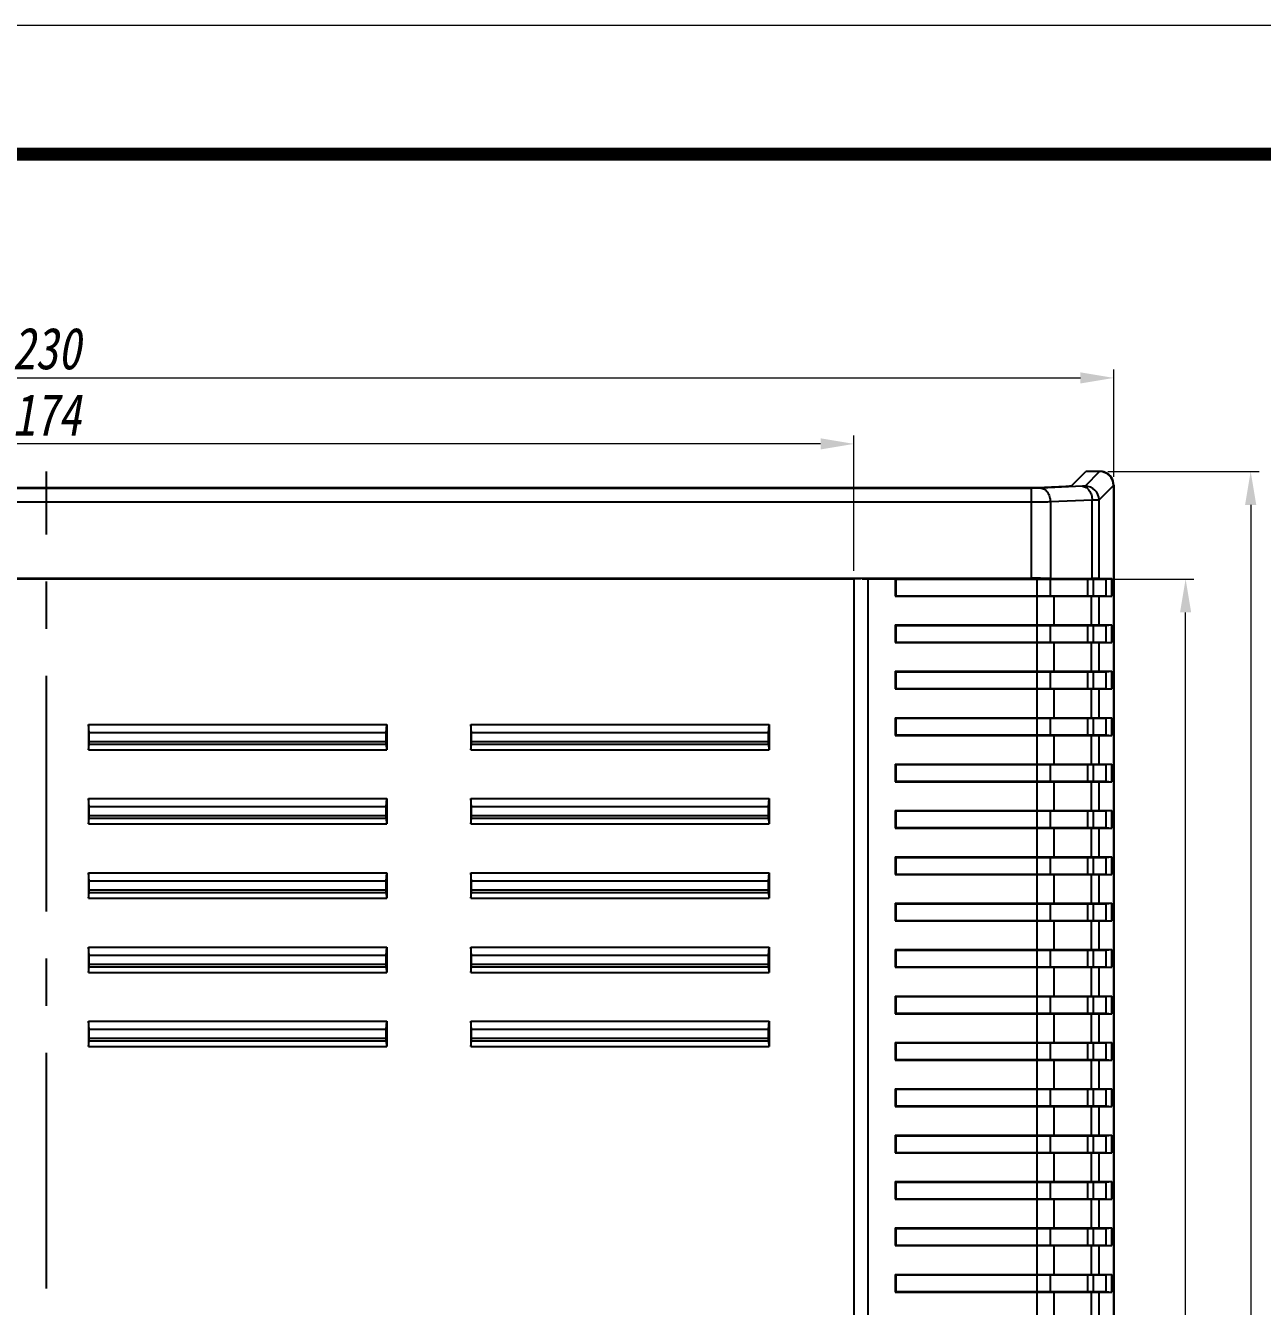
# Model space of a CAD drawing. Header units: millimetres. Extents: x 2015 to 2819, y -1311 to -752.
# Drawn here: x 2159.3 to 2292.6, y -890 to -751.9 of the extents above; entities that cross this region are included whole.
import ezdxf

# ---------------------------------------------------------------- set-up
doc = ezdxf.new("R2010")
doc.units = ezdxf.units.MM
doc.linetypes.add('CENTER', pattern=[50.8, 31.75, -6.35, 6.35, -6.35])
doc.layers.add('06___PRT_ALL_SURFS', color=7, linetype='Continuous')
doc.layers.add('dim', color=82, linetype='Continuous', lineweight=9)
doc.layers.add('from', color=7, linetype='Continuous', lineweight=13)
doc.styles.add('wuwei', font='SimSun.ttf', dxfattribs={"width": 0.8, "oblique": 10})
doc.dimstyles.new('wuwei', dxfattribs={"dimscale": 1.8, "dimtxt": 2.5, "dimasz": 1.5, "dimexe": 0.3, "dimexo": 0.3, "dimgap": 0.5, "dimtad": 1, "dimdsep": 46, "dimtxsty": 'wuwei', "dimcen": 0, "dimclrd": 42, "dimclre": 82, "dimclrt": 82, "dimazin": 2, "dimtfac": 1, "dimtofl": 0, "dimtmove": 0, "dimatfit": 3, "dimfxl": 1, "dimlwd": 5, "dimlwe": 5, "dimarcsym": 0})

# ---------------------------------------------------------------- blocks, each defined once
blk = doc.blocks.new('*D34')
at = {"layer": 'Defpoints', "color": 0}
for p in [(2276.59, -789.92), (2046.59, -801.49), (2276.59, -801.49)]:
    blk.add_point(p, dxfattribs=at)
at = {"layer": 'dim', "color": 82, "lineweight": 5, "true_color": 0x35c922}
for p, q in [((2046.59, -800.59), (2046.59, -789.03)), ((2276.59, -800.59), (2276.59, -789.03))]:
    blk.add_line(p, q, dxfattribs=at)
at = {"layer": 'dim', "color": 42, "lineweight": 5}
blk.add_line((2050.19, -789.92), (2272.99, -789.92), dxfattribs=at)
at = {"layer": 'dim', "color": 42}
for points in [[(2050.19, -789.32), (2050.19, -790.52), (2046.59, -789.92)], [(2272.99, -789.32), (2272.99, -790.52), (2276.59, -789.92)]]:
    blk.add_solid(points, dxfattribs=at)
at = {"layer": 'dim', "color": 82, "true_color": 0x4bd605, "insert": (2161.59, -786.78), "char_height": 4.5, "attachment_point": 5, "style": 'wuwei'}
blk.add_mtext('230', dxfattribs=at)
blk = doc.blocks.new('*D35')
at = {"layer": 'Defpoints', "color": 0}
for p in [(2074.59, -797.03), (2074.59, -811.6), (2248.59, -811.6)]:
    blk.add_point(p, dxfattribs=at)
at = {"layer": 'dim', "color": 82, "lineweight": 5, "true_color": 0x35c922}
for p, q in [((2074.59, -810.7), (2074.59, -796.13)), ((2248.59, -810.7), (2248.59, -796.13))]:
    blk.add_line(p, q, dxfattribs=at)
at = {"layer": 'dim', "color": 42, "lineweight": 5}
blk.add_line((2244.99, -797.03), (2078.19, -797.03), dxfattribs=at)
at = {"layer": 'dim', "color": 42}
for points in [[(2078.19, -796.43), (2078.19, -797.63), (2074.59, -797.03)], [(2244.99, -796.43), (2244.99, -797.63), (2248.59, -797.03)]]:
    blk.add_solid(points, dxfattribs=at)
at = {"layer": 'dim', "color": 82, "true_color": 0x4bd605, "insert": (2161.59, -793.88), "char_height": 4.5, "attachment_point": 5, "style": 'wuwei'}
blk.add_mtext('174', dxfattribs=at)
blk = doc.blocks.new('*D36')
at = {"layer": 'Defpoints', "color": 0}
for p in [(2275.06, -800), (2275.09, -1010), (2291.34, -1010)]:
    blk.add_point(p, dxfattribs=at)
at = {"layer": 'dim', "color": 82, "lineweight": 5, "true_color": 0x35c922}
for p, q in [((2275.96, -800), (2292.24, -800)), ((2275.99, -1010), (2292.24, -1010))]:
    blk.add_line(p, q, dxfattribs=at)
at = {"layer": 'dim', "color": 42, "lineweight": 5}
blk.add_line((2291.34, -803.6), (2291.34, -1006.4), dxfattribs=at)
at = {"layer": 'dim', "color": 42}
for points in [[(2290.74, -803.6), (2291.94, -803.6), (2291.34, -800)], [(2290.74, -1006.4), (2291.94, -1006.4), (2291.34, -1010)]]:
    blk.add_solid(points, dxfattribs=at)
at = {"layer": 'dim', "color": 82, "true_color": 0x4bd605, "insert": (2288.19, -905), "char_height": 4.5, "attachment_point": 5, "rotation": 90, "style": 'wuwei'}
blk.add_mtext('210', dxfattribs=at)
blk = doc.blocks.new('*D37')
at = {"layer": 'Defpoints', "color": 0}
for p in [(2248.59, -811.6), (2284.33, -811.6), (2248.59, -998.4)]:
    blk.add_point(p, dxfattribs=at)
at = {"layer": 'dim', "color": 82, "lineweight": 5, "true_color": 0x35c922}
for p, q in [((2249.48, -811.6), (2285.23, -811.6)), ((2249.48, -998.4), (2285.23, -998.4))]:
    blk.add_line(p, q, dxfattribs=at)
at = {"layer": 'dim', "color": 42, "lineweight": 5}
blk.add_line((2284.33, -994.8), (2284.33, -815.2), dxfattribs=at)
at = {"layer": 'dim', "color": 42}
for points in [[(2283.73, -815.2), (2284.93, -815.2), (2284.33, -811.6)], [(2283.73, -994.8), (2284.93, -994.8), (2284.33, -998.4)]]:
    blk.add_solid(points, dxfattribs=at)
at = {"layer": 'dim', "color": 82, "true_color": 0x4bd605, "insert": (2281.18, -905), "char_height": 4.5, "attachment_point": 5, "rotation": 90, "style": 'wuwei'}
blk.add_mtext('186.8', dxfattribs=at)

msp = doc.modelspace()

# ---------------------------------------------------------------- linework, layer by layer
at = {"color": 7, "linetype": 'Continuous'}
for p, q in [((2272.055, -801.529), (2273.566, -800.018)), ((2275.065, -800.018), (2273.505, -801.577)), ((2275.065, -800.018), (2273.566, -800.018)), ((2275.087, -799.996), (2273.588, -799.996)), ((2276.563, -801.516), (2275.004, -803.076)), ((2276.563, -801.516), (2276.563, -1008.475)), ((2276.585, -801.494), (2276.585, -1008.497))]:
    msp.add_line(p, q, dxfattribs=at)
for centre, start_param, end_param in [((2275.062, -801.519), -0.7844468, 0.7844468), ((2275.084, -801.497), 0.3921125, 0.7844468), ((2275.084, -801.497), -0.7844468, 0.3921125)]:
    msp.add_ellipse(centre, major_axis=(1.063, 1.063), ratio=0.9980992, start_param=start_param, end_param=end_param, dxfattribs=at)
at = {"layer": '06___PRT_ALL_SURFS', "color": 1, "linetype": 'CENTER', "ltscale": 0.8}
msp.add_line((2161.585, -1009.996), (2161.585, -799.996), dxfattribs=at)
at = {"layer": '06___PRT_ALL_SURFS', "color": 7, "linetype": 'Continuous'}
for p, q in [((2055.487, -801.811), (2267.683, -801.811)), ((2056.223, -801.742), (2266.948, -801.742)), ((2267.683, -801.811), (2267.683, -811.508)), ((2268.332, -801.718), (2271.438, -801.588)), ((2273.228, -801.604), (2268.721, -801.792)), ((2267.683, -803.309), (2055.487, -803.309)), ((2274.266, -803.103), (2269.757, -803.291)), ((2269.757, -803.291), (2269.758, -811.545)), ((2274.266, -811.548), (2274.266, -803.103)), ((2275.004, -811.543), (2275.004, -803.076)), ((2055.487, -811.508), (2267.683, -811.508)), ((2248.585, -811.596), (2074.585, -811.596)), ((2250.085, -811.543), (2248.585, -811.596)), ((2248.585, -811.596), (2248.585, -998.396)), ((2250.085, -811.543), (2253.033, -811.543)), ((2250.085, -811.543), (2250.085, -998.448)), ((2253.085, -811.596), (2253.033, -811.543)), ((2253.033, -811.543), (2253.033, -813.448)), ((2253.085, -811.596), (2275.767, -811.596)), ((2253.085, -811.596), (2253.085, -813.396)), ((2268.348, -998.477), (2268.348, -811.515)), ((2269.731, -811.596), (2270.105, -811.549)), ((2269.731, -811.596), (2269.731, -813.396)), ((2270.105, -811.549), (2274.163, -811.549)), ((2273.789, -811.596), (2274.163, -811.549)), ((2273.789, -813.396), (2273.789, -811.596)), ((2275.004, -811.543), (2274.266, -811.548)), ((2274.405, -811.596), (2275.003, -811.543)), ((2274.405, -813.396), (2274.405, -811.596)), ((2275.004, -811.543), (2276.367, -811.543)), ((2275.767, -811.596), (2276.367, -811.543)), ((2275.767, -813.396), (2275.767, -811.596)), ((2276.367, -813.448), (2276.367, -811.543)), ((2253.085, -813.396), (2253.033, -813.448)), ((2253.033, -813.448), (2274.204, -813.448)), ((2253.085, -813.396), (2275.767, -813.396)), ((2269.731, -813.396), (2270.146, -813.448)), ((2270.146, -816.543), (2270.146, -813.448)), ((2273.789, -813.396), (2274.204, -813.448)), ((2274.204, -816.543), (2274.204, -813.448)), ((2274.204, -813.448), (2275.004, -813.448)), ((2274.405, -813.396), (2275.003, -813.448)), ((2275.003, -816.543), (2275.003, -813.448)), ((2275.003, -813.448), (2276.367, -813.448)), ((2275.767, -813.396), (2276.367, -813.448)), ((2253.033, -816.543), (2253.085, -816.596)), ((2253.033, -816.543), (2274.204, -816.543)), ((2253.033, -816.543), (2253.033, -818.448)), ((2253.085, -816.596), (2275.767, -816.596)), ((2253.085, -816.596), (2253.085, -818.396)), ((2270.146, -816.543), (2269.731, -816.596)), ((2269.731, -816.596), (2269.731, -818.396)), ((2274.204, -816.543), (2273.789, -816.596)), ((2273.789, -818.396), (2273.789, -816.596)), ((2274.204, -816.543), (2275.004, -816.543)), ((2275.003, -816.543), (2274.405, -816.596)), ((2274.405, -818.396), (2274.405, -816.596)), ((2275.003, -816.543), (2276.367, -816.543)), ((2275.767, -816.596), (2276.367, -816.543)), ((2275.767, -818.396), (2275.767, -816.596)), ((2276.367, -818.448), (2276.367, -816.543)), ((2253.085, -818.396), (2253.033, -818.448)), ((2253.033, -818.448), (2274.204, -818.448)), ((2253.085, -818.396), (2275.767, -818.396)), ((2269.731, -818.396), (2270.146, -818.448)), ((2270.146, -821.543), (2270.146, -818.448)), ((2273.789, -818.396), (2274.204, -818.448)), ((2274.204, -821.543), (2274.204, -818.448)), ((2274.204, -818.448), (2275.004, -818.448)), ((2274.405, -818.396), (2275.003, -818.448)), ((2275.003, -821.543), (2275.003, -818.448)), ((2275.003, -818.448), (2276.367, -818.448)), ((2275.767, -818.396), (2276.367, -818.448)), ((2253.033, -821.543), (2253.085, -821.596)), ((2253.033, -821.543), (2253.033, -823.448)), ((2253.033, -821.543), (2274.204, -821.543)), ((2253.085, -821.596), (2253.085, -823.396)), ((2253.085, -821.596), (2275.767, -821.596)), ((2270.146, -821.543), (2269.731, -821.596)), ((2269.731, -821.596), (2269.731, -823.396)), ((2274.204, -821.543), (2273.789, -821.596)), ((2273.789, -823.396), (2273.789, -821.596)), ((2274.204, -821.543), (2275.004, -821.543)), ((2275.003, -821.543), (2274.405, -821.596)), ((2274.405, -823.396), (2274.405, -821.596)), ((2275.003, -821.543), (2276.367, -821.543)), ((2275.767, -821.596), (2276.367, -821.543)), ((2275.767, -823.396), (2275.767, -821.596)), ((2276.367, -823.448), (2276.367, -821.543)), ((2253.085, -823.396), (2253.033, -823.448)), ((2253.033, -823.448), (2274.204, -823.448)), ((2253.085, -823.396), (2275.767, -823.396)), ((2269.731, -823.396), (2270.146, -823.448)), ((2270.146, -826.543), (2270.146, -823.448)), ((2273.789, -823.396), (2274.204, -823.448)), ((2274.204, -826.543), (2274.204, -823.448)), ((2274.204, -823.448), (2275.004, -823.448)), ((2274.405, -823.396), (2275.003, -823.448)), ((2275.003, -826.543), (2275.003, -823.448)), ((2275.003, -823.448), (2276.367, -823.448)), ((2275.767, -823.396), (2276.367, -823.448)), ((2253.033, -826.543), (2253.085, -826.596)), ((2253.033, -826.543), (2253.033, -828.448)), ((2253.033, -826.543), (2274.204, -826.543)), ((2253.085, -826.596), (2253.085, -828.396)), ((2253.085, -826.596), (2275.767, -826.596)), ((2270.146, -826.543), (2269.731, -826.596)), ((2269.731, -826.596), (2269.731, -828.396)), ((2274.204, -826.543), (2273.789, -826.596)), ((2273.789, -828.396), (2273.789, -826.596)), ((2274.204, -826.543), (2275.004, -826.543)), ((2275.003, -826.543), (2274.405, -826.596)), ((2274.405, -828.396), (2274.405, -826.596)), ((2275.003, -826.543), (2276.367, -826.543)), ((2275.767, -826.596), (2276.367, -826.543)), ((2275.767, -828.396), (2275.767, -826.596)), ((2276.367, -828.448), (2276.367, -826.543)), ((2166.107, -827.264), (2198.264, -827.264)), ((2166.107, -827.264), (2166.107, -829.996)), ((2166.185, -828.13), (2166.107, -827.264)), ((2166.185, -828.13), (2198.185, -828.13)), ((2166.185, -829.13), (2166.185, -828.13)), ((2198.185, -828.13), (2198.264, -827.264)), ((2198.185, -829.418), (2198.185, -828.13)), ((2198.264, -827.264), (2198.264, -829.996)), ((2207.307, -827.264), (2239.464, -827.264)), ((2207.307, -827.264), (2207.307, -829.996)), ((2207.385, -828.13), (2207.307, -827.264)), ((2207.385, -828.13), (2239.385, -828.13)), ((2207.385, -829.13), (2207.385, -828.13)), ((2239.385, -828.13), (2239.464, -827.264)), ((2239.385, -829.418), (2239.385, -828.13)), ((2239.464, -827.264), (2239.464, -829.996)), ((2166.107, -829.996), (2166.159, -829.418)), ((2198.185, -829.13), (2166.159, -829.13)), ((2166.172, -829.274), (2166.159, -829.13)), ((2166.185, -829.419), (2166.172, -829.274)), ((2198.185, -829.418), (2166.185, -829.418)), ((2198.264, -829.996), (2198.211, -829.418)), ((2207.307, -829.996), (2207.359, -829.418)), ((2239.385, -829.13), (2207.359, -829.13)), ((2207.372, -829.274), (2207.359, -829.13)), ((2207.385, -829.419), (2207.372, -829.274)), ((2239.385, -829.418), (2207.385, -829.418)), ((2239.464, -829.996), (2239.411, -829.418)), ((2253.085, -828.396), (2253.033, -828.448)), ((2253.033, -828.448), (2274.204, -828.448)), ((2253.085, -828.396), (2275.767, -828.396)), ((2269.731, -828.396), (2270.146, -828.448)), ((2270.146, -831.543), (2270.146, -828.448)), ((2273.789, -828.396), (2274.204, -828.448)), ((2274.204, -831.543), (2274.204, -828.448)), ((2274.204, -828.448), (2275.004, -828.448)), ((2274.405, -828.396), (2275.003, -828.448)), ((2275.003, -831.543), (2275.003, -828.448)), ((2275.003, -828.448), (2276.367, -828.448)), ((2275.767, -828.396), (2276.367, -828.448)), ((2166.107, -829.996), (2198.264, -829.996)), ((2207.307, -829.996), (2239.464, -829.996)), ((2253.033, -831.543), (2253.085, -831.596)), ((2253.033, -831.543), (2253.033, -833.448)), ((2253.033, -831.543), (2274.204, -831.543)), ((2253.085, -831.596), (2253.085, -833.396)), ((2253.085, -831.596), (2275.767, -831.596)), ((2270.146, -831.543), (2269.731, -831.596)), ((2269.731, -831.596), (2269.731, -833.396)), ((2274.204, -831.543), (2273.789, -831.596)), ((2273.789, -833.396), (2273.789, -831.596)), ((2274.204, -831.543), (2275.004, -831.543)), ((2275.003, -831.543), (2274.405, -831.596)), ((2274.405, -833.396), (2274.405, -831.596)), ((2275.003, -831.543), (2276.367, -831.543)), ((2275.767, -831.596), (2276.367, -831.543)), ((2275.767, -833.396), (2275.767, -831.596)), ((2276.367, -833.448), (2276.367, -831.543)), ((2253.085, -833.396), (2253.033, -833.448)), ((2253.033, -833.448), (2274.204, -833.448)), ((2253.085, -833.396), (2275.767, -833.396)), ((2269.731, -833.396), (2270.146, -833.448)), ((2270.146, -836.543), (2270.146, -833.448)), ((2273.789, -833.396), (2274.204, -833.448)), ((2274.204, -836.543), (2274.204, -833.448)), ((2274.204, -833.448), (2275.004, -833.448)), ((2274.405, -833.396), (2275.003, -833.448)), ((2275.003, -836.543), (2275.003, -833.448)), ((2275.003, -833.448), (2276.367, -833.448)), ((2275.767, -833.396), (2276.367, -833.448)), ((2166.107, -835.264), (2198.264, -835.264)), ((2166.107, -835.264), (2166.107, -837.996)), ((2166.185, -836.13), (2166.107, -835.264)), ((2166.185, -836.13), (2198.185, -836.13)), ((2166.185, -837.13), (2166.185, -836.13)), ((2198.185, -836.13), (2198.264, -835.264)), ((2198.185, -837.418), (2198.185, -836.13)), ((2198.264, -835.264), (2198.264, -837.996)), ((2207.307, -835.264), (2239.464, -835.264)), ((2207.307, -835.264), (2207.307, -837.996)), ((2207.385, -836.13), (2207.307, -835.264)), ((2207.385, -836.13), (2239.385, -836.13)), ((2207.385, -837.13), (2207.385, -836.13)), ((2239.385, -836.13), (2239.464, -835.264)), ((2239.385, -837.418), (2239.385, -836.13)), ((2239.464, -835.264), (2239.464, -837.996)), ((2253.033, -836.543), (2253.085, -836.596)), ((2253.033, -836.543), (2253.033, -838.448)), ((2253.033, -836.543), (2274.204, -836.543)), ((2270.146, -836.543), (2269.731, -836.596)), ((2274.204, -836.543), (2273.789, -836.596)), ((2274.204, -836.543), (2275.004, -836.543)), ((2275.003, -836.543), (2274.405, -836.596)), ((2275.003, -836.543), (2276.367, -836.543)), ((2275.767, -836.596), (2276.367, -836.543)), ((2276.367, -838.448), (2276.367, -836.543)), ((2166.107, -837.996), (2166.159, -837.418)), ((2198.185, -837.13), (2166.159, -837.13)), ((2166.172, -837.274), (2166.159, -837.13)), ((2166.185, -837.419), (2166.172, -837.274)), ((2198.185, -837.418), (2166.185, -837.418)), ((2198.264, -837.996), (2198.211, -837.418)), ((2207.307, -837.996), (2207.359, -837.418)), ((2239.385, -837.13), (2207.359, -837.13)), ((2207.372, -837.274), (2207.359, -837.13)), ((2207.385, -837.419), (2207.372, -837.274)), ((2239.385, -837.418), (2207.385, -837.418)), ((2239.464, -837.996), (2239.411, -837.418)), ((2253.085, -836.596), (2253.085, -838.396)), ((2253.085, -836.596), (2275.767, -836.596)), ((2269.731, -836.596), (2269.731, -838.396)), ((2273.789, -838.396), (2273.789, -836.596)), ((2274.405, -838.396), (2274.405, -836.596)), ((2275.767, -838.396), (2275.767, -836.596)), ((2166.107, -837.996), (2198.264, -837.996)), ((2207.307, -837.996), (2239.464, -837.996)), ((2253.085, -838.396), (2253.033, -838.448)), ((2253.033, -838.448), (2274.204, -838.448)), ((2253.085, -838.396), (2275.767, -838.396)), ((2269.731, -838.396), (2270.146, -838.448)), ((2270.146, -841.543), (2270.146, -838.448)), ((2273.789, -838.396), (2274.204, -838.448)), ((2274.204, -841.543), (2274.204, -838.448)), ((2274.204, -838.448), (2275.004, -838.448)), ((2274.405, -838.396), (2275.003, -838.448)), ((2275.003, -841.543), (2275.003, -838.448)), ((2275.003, -838.448), (2276.367, -838.448)), ((2275.767, -838.396), (2276.367, -838.448)), ((2253.033, -841.543), (2253.085, -841.596)), ((2253.033, -841.543), (2253.033, -843.448)), ((2253.033, -841.543), (2274.204, -841.543)), ((2253.085, -841.596), (2253.085, -843.396)), ((2253.085, -841.596), (2275.767, -841.596)), ((2270.146, -841.543), (2269.731, -841.596)), ((2269.731, -841.596), (2269.731, -843.396)), ((2274.204, -841.543), (2273.789, -841.596)), ((2273.789, -843.396), (2273.789, -841.596)), ((2274.204, -841.543), (2275.004, -841.543)), ((2275.003, -841.543), (2274.405, -841.596)), ((2274.405, -843.396), (2274.405, -841.596)), ((2275.003, -841.543), (2276.367, -841.543)), ((2275.767, -841.596), (2276.367, -841.543)), ((2275.767, -843.396), (2275.767, -841.596)), ((2276.367, -843.448), (2276.367, -841.543)), ((2166.107, -843.264), (2198.264, -843.264)), ((2166.107, -843.264), (2166.107, -845.996)), ((2166.185, -844.13), (2166.107, -843.264)), ((2198.185, -844.13), (2198.264, -843.264)), ((2198.264, -843.264), (2198.264, -845.996)), ((2207.307, -843.264), (2239.464, -843.264)), ((2207.307, -843.264), (2207.307, -845.996)), ((2207.385, -844.13), (2207.307, -843.264)), ((2239.385, -844.13), (2239.464, -843.264)), ((2239.464, -843.264), (2239.464, -845.996)), ((2253.085, -843.396), (2253.033, -843.448)), ((2253.033, -843.448), (2274.204, -843.448)), ((2253.085, -843.396), (2275.767, -843.396)), ((2269.731, -843.396), (2270.146, -843.448)), ((2270.146, -846.543), (2270.146, -843.448)), ((2273.789, -843.396), (2274.204, -843.448)), ((2274.204, -846.543), (2274.204, -843.448)), ((2274.204, -843.448), (2275.004, -843.448)), ((2274.405, -843.396), (2275.003, -843.448)), ((2275.003, -846.543), (2275.003, -843.448)), ((2275.003, -843.448), (2276.367, -843.448)), ((2275.767, -843.396), (2276.367, -843.448)), ((2166.185, -844.13), (2198.185, -844.13)), ((2166.185, -845.13), (2166.185, -844.13)), ((2198.185, -845.418), (2198.185, -844.13)), ((2207.385, -844.13), (2239.385, -844.13)), ((2207.385, -845.13), (2207.385, -844.13)), ((2239.385, -845.418), (2239.385, -844.13)), ((2166.107, -845.996), (2166.159, -845.418)), ((2166.107, -845.996), (2198.264, -845.996)), ((2198.185, -845.13), (2166.159, -845.13)), ((2166.172, -845.274), (2166.159, -845.13)), ((2166.185, -845.419), (2166.172, -845.274)), ((2198.185, -845.418), (2166.185, -845.418)), ((2198.264, -845.996), (2198.211, -845.418)), ((2207.307, -845.996), (2207.359, -845.418)), ((2207.307, -845.996), (2239.464, -845.996)), ((2239.385, -845.13), (2207.359, -845.13)), ((2207.372, -845.274), (2207.359, -845.13)), ((2207.385, -845.419), (2207.372, -845.274)), ((2239.385, -845.418), (2207.385, -845.418)), ((2239.464, -845.996), (2239.411, -845.418)), ((2253.033, -846.543), (2253.085, -846.596)), ((2253.033, -846.543), (2253.033, -848.448)), ((2253.033, -846.543), (2274.204, -846.543)), ((2253.085, -846.596), (2253.085, -848.396)), ((2253.085, -846.596), (2275.767, -846.596)), ((2270.146, -846.543), (2269.731, -846.596)), ((2269.731, -846.596), (2269.731, -848.396)), ((2274.204, -846.543), (2273.789, -846.596)), ((2273.789, -848.396), (2273.789, -846.596)), ((2274.204, -846.543), (2275.004, -846.543)), ((2275.003, -846.543), (2274.405, -846.596)), ((2274.405, -848.396), (2274.405, -846.596)), ((2275.003, -846.543), (2276.367, -846.543)), ((2275.767, -846.596), (2276.367, -846.543)), ((2275.767, -848.396), (2275.767, -846.596)), ((2276.367, -848.448), (2276.367, -846.543)), ((2253.085, -848.396), (2253.033, -848.448)), ((2253.033, -848.448), (2274.204, -848.448)), ((2253.085, -848.396), (2275.767, -848.396)), ((2269.731, -848.396), (2270.146, -848.448)), ((2270.146, -851.543), (2270.146, -848.448)), ((2273.789, -848.396), (2274.204, -848.448)), ((2274.204, -851.543), (2274.204, -848.448)), ((2274.204, -848.448), (2275.004, -848.448)), ((2274.405, -848.396), (2275.003, -848.448)), ((2275.003, -851.543), (2275.003, -848.448)), ((2275.003, -848.448), (2276.367, -848.448)), ((2275.767, -848.396), (2276.367, -848.448)), ((2166.107, -851.264), (2198.264, -851.264)), ((2166.107, -851.264), (2166.107, -853.996)), ((2166.185, -852.13), (2166.107, -851.264)), ((2198.185, -852.13), (2198.264, -851.264)), ((2198.264, -851.264), (2198.264, -853.996)), ((2207.307, -851.264), (2239.464, -851.264)), ((2207.307, -851.264), (2207.307, -853.996)), ((2207.385, -852.13), (2207.307, -851.264)), ((2239.385, -852.13), (2239.464, -851.264)), ((2239.464, -851.264), (2239.464, -853.996)), ((2253.033, -851.543), (2253.085, -851.596)), ((2253.033, -851.543), (2253.033, -853.448)), ((2253.033, -851.543), (2274.204, -851.543)), ((2253.085, -851.596), (2253.085, -853.396)), ((2253.085, -851.596), (2275.767, -851.596)), ((2270.146, -851.543), (2269.731, -851.596)), ((2269.731, -851.596), (2269.731, -853.396)), ((2274.204, -851.543), (2273.789, -851.596)), ((2273.789, -853.396), (2273.789, -851.596)), ((2274.204, -851.543), (2275.004, -851.543)), ((2275.003, -851.543), (2274.405, -851.596)), ((2274.405, -853.396), (2274.405, -851.596)), ((2275.003, -851.543), (2276.367, -851.543)), ((2275.767, -851.596), (2276.367, -851.543)), ((2275.767, -853.396), (2275.767, -851.596)), ((2276.367, -853.448), (2276.367, -851.543)), ((2198.185, -853.13), (2166.159, -853.13)), ((2166.172, -853.274), (2166.159, -853.13)), ((2166.185, -852.13), (2198.185, -852.13)), ((2166.185, -853.13), (2166.185, -852.13)), ((2198.185, -853.418), (2198.185, -852.13)), ((2239.385, -853.13), (2207.359, -853.13)), ((2207.372, -853.274), (2207.359, -853.13)), ((2207.385, -852.13), (2239.385, -852.13)), ((2207.385, -853.13), (2207.385, -852.13)), ((2239.385, -853.418), (2239.385, -852.13)), ((2166.107, -853.996), (2166.159, -853.418)), ((2166.107, -853.996), (2198.264, -853.996)), ((2166.185, -853.419), (2166.172, -853.274)), ((2198.185, -853.418), (2166.185, -853.418)), ((2198.264, -853.996), (2198.211, -853.418)), ((2207.307, -853.996), (2207.359, -853.418)), ((2207.307, -853.996), (2239.464, -853.996)), ((2207.385, -853.419), (2207.372, -853.274)), ((2239.385, -853.418), (2207.385, -853.418)), ((2239.464, -853.996), (2239.411, -853.418)), ((2253.085, -853.396), (2253.033, -853.448)), ((2253.033, -853.448), (2274.204, -853.448)), ((2253.085, -853.396), (2275.767, -853.396)), ((2269.731, -853.396), (2270.146, -853.448)), ((2270.146, -856.543), (2270.146, -853.448)), ((2273.789, -853.396), (2274.204, -853.448)), ((2274.204, -856.543), (2274.204, -853.448)), ((2274.204, -853.448), (2275.004, -853.448)), ((2274.405, -853.396), (2275.003, -853.448)), ((2275.003, -856.543), (2275.003, -853.448)), ((2275.003, -853.448), (2276.367, -853.448)), ((2275.767, -853.396), (2276.367, -853.448)), ((2253.033, -856.543), (2253.085, -856.596)), ((2253.033, -856.543), (2253.033, -858.448)), ((2253.033, -856.543), (2274.204, -856.543)), ((2253.085, -856.596), (2253.085, -858.396)), ((2253.085, -856.596), (2275.767, -856.596)), ((2270.146, -856.543), (2269.731, -856.596)), ((2269.731, -856.596), (2269.731, -858.396)), ((2274.204, -856.543), (2273.789, -856.596)), ((2273.789, -858.396), (2273.789, -856.596)), ((2274.204, -856.543), (2275.004, -856.543)), ((2275.003, -856.543), (2274.405, -856.596)), ((2274.405, -858.396), (2274.405, -856.596)), ((2275.003, -856.543), (2276.367, -856.543)), ((2275.767, -856.596), (2276.367, -856.543)), ((2275.767, -858.396), (2275.767, -856.596)), ((2276.367, -858.448), (2276.367, -856.543)), ((2253.085, -858.396), (2253.033, -858.448)), ((2253.033, -858.448), (2274.204, -858.448)), ((2253.085, -858.396), (2275.767, -858.396)), ((2269.731, -858.396), (2270.146, -858.448)), ((2270.146, -861.543), (2270.146, -858.448)), ((2273.789, -858.396), (2274.204, -858.448)), ((2274.204, -861.543), (2274.204, -858.448)), ((2274.204, -858.448), (2275.004, -858.448)), ((2274.405, -858.396), (2275.003, -858.448)), ((2275.003, -861.543), (2275.003, -858.448)), ((2275.003, -858.448), (2276.367, -858.448)), ((2275.767, -858.396), (2276.367, -858.448)), ((2166.107, -859.264), (2198.264, -859.264)), ((2166.107, -859.264), (2166.107, -861.996)), ((2166.185, -860.13), (2166.107, -859.264)), ((2198.185, -860.13), (2198.264, -859.264)), ((2198.264, -859.264), (2198.264, -861.996)), ((2207.307, -859.264), (2239.464, -859.264)), ((2207.307, -859.264), (2207.307, -861.996)), ((2207.385, -860.13), (2207.307, -859.264)), ((2239.385, -860.13), (2239.464, -859.264)), ((2239.464, -859.264), (2239.464, -861.996)), ((2166.107, -861.996), (2166.159, -861.418)), ((2198.185, -861.13), (2166.159, -861.13)), ((2166.172, -861.274), (2166.159, -861.13)), ((2166.185, -861.419), (2166.172, -861.274)), ((2166.185, -860.13), (2198.185, -860.13)), ((2166.185, -861.13), (2166.185, -860.13)), ((2198.185, -861.418), (2166.185, -861.418)), ((2198.185, -861.418), (2198.185, -860.13)), ((2198.264, -861.996), (2198.211, -861.418)), ((2207.307, -861.996), (2207.359, -861.418)), ((2239.385, -861.13), (2207.359, -861.13)), ((2207.372, -861.274), (2207.359, -861.13)), ((2207.385, -861.419), (2207.372, -861.274)), ((2207.385, -860.13), (2239.385, -860.13)), ((2207.385, -861.13), (2207.385, -860.13)), ((2239.385, -861.418), (2207.385, -861.418)), ((2239.385, -861.418), (2239.385, -860.13)), ((2239.464, -861.996), (2239.411, -861.418)), ((2166.107, -861.996), (2198.264, -861.996)), ((2207.307, -861.996), (2239.464, -861.996)), ((2253.033, -861.543), (2253.085, -861.596)), ((2253.033, -861.543), (2253.033, -863.448)), ((2253.033, -861.543), (2274.204, -861.543)), ((2253.085, -861.596), (2253.085, -863.396)), ((2253.085, -861.596), (2275.767, -861.596)), ((2270.146, -861.543), (2269.731, -861.596)), ((2269.731, -861.596), (2269.731, -863.396)), ((2274.204, -861.543), (2273.789, -861.596)), ((2273.789, -863.396), (2273.789, -861.596)), ((2274.204, -861.543), (2275.004, -861.543)), ((2275.003, -861.543), (2274.405, -861.596)), ((2274.405, -863.396), (2274.405, -861.596)), ((2275.003, -861.543), (2276.367, -861.543)), ((2275.767, -861.596), (2276.367, -861.543)), ((2275.767, -863.396), (2275.767, -861.596)), ((2276.367, -863.448), (2276.367, -861.543)), ((2253.085, -863.396), (2253.033, -863.448)), ((2253.033, -863.448), (2274.204, -863.448)), ((2253.085, -863.396), (2275.767, -863.396)), ((2269.731, -863.396), (2270.146, -863.448)), ((2270.146, -866.543), (2270.146, -863.448)), ((2273.789, -863.396), (2274.204, -863.448)), ((2274.204, -866.543), (2274.204, -863.448)), ((2274.204, -863.448), (2275.004, -863.448)), ((2274.405, -863.396), (2275.003, -863.448)), ((2275.003, -866.543), (2275.003, -863.448)), ((2275.003, -863.448), (2276.367, -863.448)), ((2275.767, -863.396), (2276.367, -863.448)), ((2253.033, -866.543), (2253.085, -866.596)), ((2253.033, -866.543), (2253.033, -868.448)), ((2253.033, -866.543), (2274.204, -866.543)), ((2253.085, -866.596), (2253.085, -868.396)), ((2253.085, -866.596), (2275.767, -866.596)), ((2270.146, -866.543), (2269.731, -866.596)), ((2269.731, -866.596), (2269.731, -868.396)), ((2274.204, -866.543), (2273.789, -866.596)), ((2273.789, -868.396), (2273.789, -866.596)), ((2274.204, -866.543), (2275.004, -866.543)), ((2275.003, -866.543), (2274.405, -866.596)), ((2274.405, -868.396), (2274.405, -866.596)), ((2275.003, -866.543), (2276.367, -866.543)), ((2275.767, -866.596), (2276.367, -866.543)), ((2275.767, -868.396), (2275.767, -866.596)), ((2276.367, -868.448), (2276.367, -866.543)), ((2253.085, -868.396), (2253.033, -868.448)), ((2253.033, -868.448), (2274.204, -868.448)), ((2253.085, -868.396), (2275.767, -868.396)), ((2269.731, -868.396), (2270.146, -868.448)), ((2270.146, -871.543), (2270.146, -868.448)), ((2273.789, -868.396), (2274.204, -868.448)), ((2274.204, -871.543), (2274.204, -868.448)), ((2274.204, -868.448), (2275.004, -868.448)), ((2274.405, -868.396), (2275.003, -868.448)), ((2275.003, -871.543), (2275.003, -868.448)), ((2275.003, -868.448), (2276.367, -868.448)), ((2275.767, -868.396), (2276.367, -868.448)), ((2253.033, -871.543), (2253.085, -871.596)), ((2253.033, -871.543), (2253.033, -873.448)), ((2253.033, -871.543), (2274.204, -871.543)), ((2253.085, -871.596), (2253.085, -873.396)), ((2253.085, -871.596), (2275.767, -871.596)), ((2270.146, -871.543), (2269.731, -871.596)), ((2269.731, -871.596), (2269.731, -873.396)), ((2274.204, -871.543), (2273.789, -871.596)), ((2273.789, -873.396), (2273.789, -871.596)), ((2274.204, -871.543), (2275.004, -871.543)), ((2275.003, -871.543), (2274.405, -871.596)), ((2274.405, -873.396), (2274.405, -871.596)), ((2275.003, -871.543), (2276.367, -871.543)), ((2275.767, -871.596), (2276.367, -871.543)), ((2275.767, -873.396), (2275.767, -871.596)), ((2276.367, -873.448), (2276.367, -871.543)), ((2253.085, -873.396), (2253.033, -873.448)), ((2253.033, -873.448), (2274.204, -873.448)), ((2253.085, -873.396), (2275.767, -873.396)), ((2269.731, -873.396), (2270.146, -873.448)), ((2270.146, -876.543), (2270.146, -873.448)), ((2273.789, -873.396), (2274.204, -873.448)), ((2274.204, -876.543), (2274.204, -873.448)), ((2274.204, -873.448), (2275.004, -873.448)), ((2274.405, -873.396), (2275.003, -873.448)), ((2275.003, -876.543), (2275.003, -873.448)), ((2275.003, -873.448), (2276.367, -873.448)), ((2275.767, -873.396), (2276.367, -873.448)), ((2253.033, -876.543), (2253.085, -876.596)), ((2253.033, -876.543), (2253.033, -878.448)), ((2253.033, -876.543), (2274.204, -876.543)), ((2253.085, -876.596), (2253.085, -878.396)), ((2253.085, -876.596), (2275.767, -876.596)), ((2270.146, -876.543), (2269.731, -876.596)), ((2269.731, -876.596), (2269.731, -878.396)), ((2274.204, -876.543), (2273.789, -876.596)), ((2273.789, -878.396), (2273.789, -876.596)), ((2274.204, -876.543), (2275.004, -876.543)), ((2275.003, -876.543), (2274.405, -876.596)), ((2274.405, -878.396), (2274.405, -876.596)), ((2275.003, -876.543), (2276.367, -876.543)), ((2275.767, -876.596), (2276.367, -876.543)), ((2275.767, -878.396), (2275.767, -876.596)), ((2276.367, -878.448), (2276.367, -876.543)), ((2253.085, -878.396), (2253.033, -878.448)), ((2253.033, -878.448), (2274.204, -878.448)), ((2253.085, -878.396), (2275.767, -878.396)), ((2269.731, -878.396), (2270.146, -878.448)), ((2270.146, -881.543), (2270.146, -878.448)), ((2273.789, -878.396), (2274.204, -878.448)), ((2274.204, -881.543), (2274.204, -878.448)), ((2274.204, -878.448), (2275.004, -878.448)), ((2274.405, -878.396), (2275.003, -878.448)), ((2275.003, -881.543), (2275.003, -878.448)), ((2275.003, -878.448), (2276.367, -878.448)), ((2275.767, -878.396), (2276.367, -878.448)), ((2253.033, -881.543), (2253.033, -883.448)), ((2253.033, -881.543), (2253.085, -881.596)), ((2253.033, -881.543), (2274.204, -881.543)), ((2253.085, -881.596), (2253.085, -883.396)), ((2253.085, -881.596), (2275.767, -881.596)), ((2270.146, -881.543), (2269.731, -881.596)), ((2269.731, -881.596), (2269.731, -883.396)), ((2274.204, -881.543), (2273.789, -881.596)), ((2273.789, -883.396), (2273.789, -881.596)), ((2274.204, -881.543), (2275.004, -881.543)), ((2275.003, -881.543), (2274.405, -881.596)), ((2274.405, -883.396), (2274.405, -881.596)), ((2275.003, -881.543), (2276.367, -881.543)), ((2275.767, -881.596), (2276.367, -881.543)), ((2275.767, -883.396), (2275.767, -881.596)), ((2276.367, -883.448), (2276.367, -881.543)), ((2253.085, -883.396), (2253.033, -883.448)), ((2253.033, -883.448), (2274.204, -883.448)), ((2253.085, -883.396), (2275.767, -883.396)), ((2269.731, -883.396), (2270.146, -883.448)), ((2270.146, -886.543), (2270.146, -883.448)), ((2273.789, -883.396), (2274.204, -883.448)), ((2274.204, -886.543), (2274.204, -883.448)), ((2274.204, -883.448), (2275.004, -883.448)), ((2274.405, -883.396), (2275.003, -883.448)), ((2275.003, -886.543), (2275.003, -883.448)), ((2275.003, -883.448), (2276.367, -883.448)), ((2275.767, -883.396), (2276.367, -883.448)), ((2253.033, -886.543), (2253.033, -888.448)), ((2253.033, -886.543), (2253.085, -886.596)), ((2253.033, -886.543), (2274.204, -886.543)), ((2253.085, -886.596), (2253.085, -888.396)), ((2253.085, -886.596), (2275.767, -886.596)), ((2270.146, -886.543), (2269.731, -886.596)), ((2269.731, -886.596), (2269.731, -888.396)), ((2274.204, -886.543), (2273.789, -886.596)), ((2273.789, -888.396), (2273.789, -886.596)), ((2274.204, -886.543), (2275.004, -886.543)), ((2275.003, -886.543), (2274.405, -886.596)), ((2274.405, -888.396), (2274.405, -886.596)), ((2275.003, -886.543), (2276.367, -886.543)), ((2275.767, -886.596), (2276.367, -886.543)), ((2275.767, -888.396), (2275.767, -886.596)), ((2276.367, -888.448), (2276.367, -886.543)), ((2253.085, -888.396), (2253.033, -888.448)), ((2253.033, -888.448), (2274.204, -888.448)), ((2253.085, -888.396), (2275.767, -888.396)), ((2269.731, -888.396), (2270.146, -888.448)), ((2270.146, -891.543), (2270.146, -888.448)), ((2273.789, -888.396), (2274.204, -888.448)), ((2274.204, -891.543), (2274.204, -888.448)), ((2274.204, -888.448), (2275.004, -888.448)), ((2274.405, -888.396), (2275.003, -888.448)), ((2275.003, -891.543), (2275.003, -888.448)), ((2275.003, -888.448), (2276.367, -888.448)), ((2275.767, -888.396), (2276.367, -888.448))]:
    msp.add_line(p, q, dxfattribs=at)
for centre, radius, start, end in [((2273.502, -803.079), 1.502, 0.13084, 89.86916), ((2257.911, -1339.148), 527.737, 88.7137, 88.86675), ((2270.106, -796.16), 15.389, 268.70328, 269.99564), ((2274.163, -796.378), 15.171, 270.00012, 270.38782)]:
    msp.add_arc(centre, radius, start, end, dxfattribs=at)
msp.add_ellipse((2267.683, -811.771), major_axis=(3, 0), ratio=0.0874887, start_param=1.3472212, end_param=1.5707963, dxfattribs=at)
for points, start_tangent, end_tangent in [([(2266.948, -801.742), (2267.452, -801.739), (2267.924, -801.731), (2268.332, -801.718)], (1, 0.0000007), (0.9991276, 0.0417607)), ([(2268.721, -801.792), (2268.414, -801.802), (2268.06, -801.808), (2267.683, -801.811)], (-0.9991262, -0.0417956), (-1, 0.0000058)), ([(2268.721, -801.792), (2269.11, -801.92), (2269.443, -802.248), (2269.67, -802.728), (2269.758, -803.291)], (0.9989655, -0.0454749), (0.0218042, -0.9997623)), ([(2271.438, -801.588), (2271.758, -801.571), (2271.968, -801.551), (2272.055, -801.529)], (0.9991277, 0.0417595), (0.7070491, 0.7071645)), ([(2273.505, -801.577), (2273.476, -801.586), (2273.447, -801.59), (2273.406, -801.594), (2273.356, -801.597), (2273.296, -801.601), (2273.228, -801.604)], (-0.7070913, -0.7071223), (-0.9991277, -0.0417596)), ([(2273.228, -801.604), (2273.618, -801.731), (2273.95, -802.059), (2274.177, -802.54), (2274.266, -803.103)], (0.9989655, -0.0454749), (0.0218045, -0.9997623)), ([(2269.757, -803.291), (2269.145, -803.301), (2268.439, -803.307), (2267.683, -803.309)], (-0.9997811, -0.0209244), (-1, 0.0000048)), ([(2275.004, -803.076), (2274.979, -803.08), (2274.927, -803.084), (2274.848, -803.088), (2274.74, -803.092), (2274.606, -803.096), (2274.447, -803.099), (2274.266, -803.103)], (-0.9363815, -0.3509838), (-0.999877, -0.0156824))]:
    msp.add_spline(points, degree=3, dxfattribs=dict(at, start_tangent=start_tangent, end_tangent=end_tangent))
at = {"layer": 'from'}
msp.add_lwpolyline([(2014.614, -1310.826), (2818.86, -1310.826), (2818.86, -751.947), (2014.614, -751.947)], close=True, dxfattribs=at)
at = {"layer": 'from', "const_width": 1.386}
msp.add_lwpolyline([(2028.474, -1296.966), (2028.474, -765.807), (2805, -765.807), (2805, -1296.966), (2028.474, -1296.966)], dxfattribs=at)

# ---------------------------------------------------------------- dimensions: what is measured, and where the dimension line sits
at = {"layer": 'dim'}
dim = msp.add_linear_dim(base=(2276.585, -789.925), p1=(2046.585, -801.494), p2=(2276.585, -801.494), dimstyle='wuwei', override={"dimasz": 2, "dimexe": 0.49975, "dimexo": 0.49975, "dimgap": 0.49975}, dxfattribs=at)
dim.commit()
dim.dimension.update_dxf_attribs({"geometry": '*D34', "text_midpoint": (2161.585, -789.925), "dimtype": 160})
dim = msp.add_linear_dim(base=(2074.585, -797.033), p1=(2248.585, -811.596), p2=(2074.585, -811.596), dimstyle='wuwei', override={"dimasz": 2, "dimexe": 0.49975, "dimexo": 0.49975, "dimgap": 0.49975}, dxfattribs=at)
dim.commit()
dim.dimension.update_dxf_attribs({"geometry": '*D35', "text_midpoint": (2161.585, -793.884)})
dim = msp.add_linear_dim(base=(2291.342, -1009.996), p1=(2275.065, -799.996), p2=(2275.087, -1009.996), angle=90, dimstyle='wuwei', override={"dimasz": 2, "dimexe": 0.49975, "dimexo": 0.49975, "dimgap": 0.49975}, dxfattribs=at)
dim.commit()
dim.dimension.update_dxf_attribs({"geometry": '*D36', "text_midpoint": (2291.342, -904.996), "dimtype": 160})
dim = msp.add_linear_dim(base=(2284.326, -811.596), p1=(2248.585, -998.396), p2=(2248.585, -811.596), angle=90, dimstyle='wuwei', override={"dimasz": 2, "dimexe": 0.49975, "dimexo": 0.49975, "dimgap": 0.49975}, dxfattribs=at)
dim.commit()
dim.dimension.update_dxf_attribs({"geometry": '*D37', "text_midpoint": (2281.177, -904.996)})

doc.saveas('drawing.dxf')
